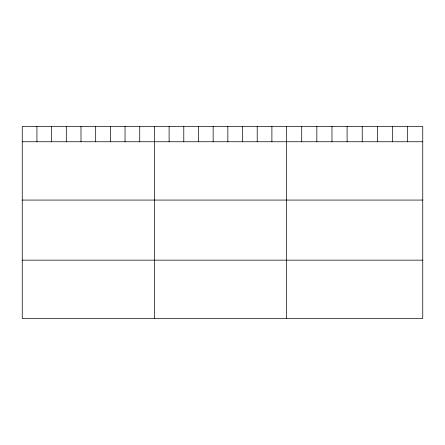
<?xml version="1.0" encoding="UTF-8"?>
<svg xmlns="http://www.w3.org/2000/svg" width="445" height="445" viewBox="0 0 445 445"><rect width="100%" height="100%" fill="white"/><g stroke="black" fill="none" stroke-linecap="round" stroke-linejoin="round"><path stroke-width="0.67" d="M422.75 141.749L422.75 318.481L22.25 318.481L22.25 126.519L422.75 126.519L422.75 141.749L22.25 141.749M22.25 200.072L422.75 200.072M22.25 260.158L422.75 260.158M407.62 126.519L407.62 141.749M392.49 126.519L392.49 141.749M377.36 126.519L377.36 141.749M362.23 126.519L362.23 141.749M347.1 126.519L347.1 141.749M331.97 126.519L331.97 141.749M316.84 126.519L316.84 141.749M301.71 126.519L301.71 141.749M286.58 126.519L286.58 318.481M271.895 126.519L271.895 141.749M257.21 126.519L257.21 141.749M242.525 126.519L242.525 141.749M227.84 126.519L227.84 141.749M213.155 126.519L213.155 141.749M198.47 126.519L198.47 141.749M183.785 126.519L183.785 141.749M169.1 126.519L169.1 141.749M154.415 126.519L154.415 318.481M139.73 126.519L139.73 141.749M125.045 126.519L125.045 141.749M110.36 126.519L110.36 141.749M95.675 126.519L95.675 141.749M80.99 126.519L80.99 141.749M66.305 126.519L66.305 141.749M51.62 126.519L51.62 141.749M36.935 126.519L36.935 141.749"/></g></svg>
